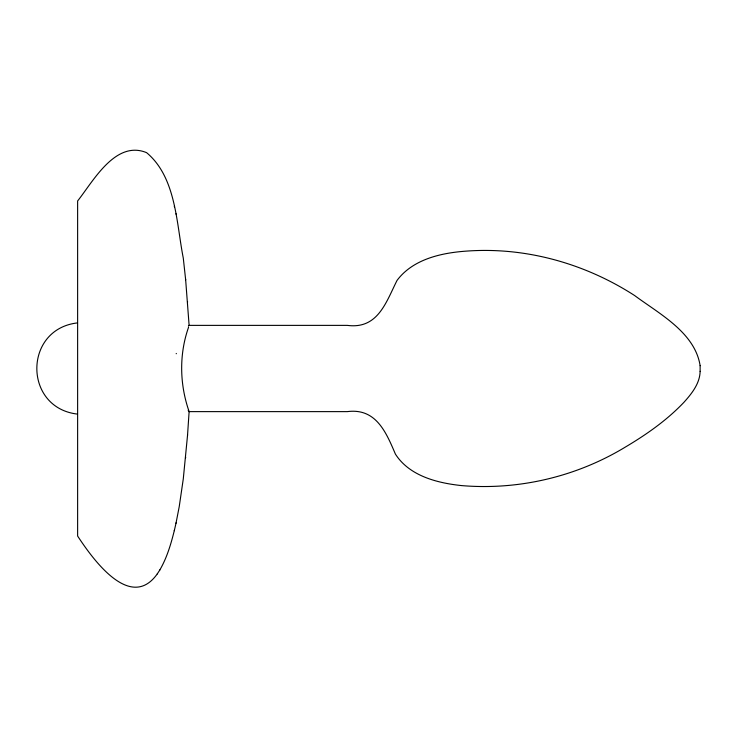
<?xml version="1.0" encoding="UTF-8"?>
<svg xmlns="http://www.w3.org/2000/svg" width="737" height="737" viewBox="0 0 737 737"><rect width="100%" height="100%" fill="white"/><g stroke="black" fill="none" stroke-linecap="round" stroke-linejoin="round"><path stroke-width="1.11" d="M700.122 371.319L700.122 365.709M187.53 435.374L189.114 411.568C179.607 384.428 178.962 354.423 188.589 327.173M700.122 371.347C699.864 383.544 691.721 393.641 683.954 402.291C666.967 420.191 646.561 434.48 625.418 447.027C576.481 476.738 518.636 490.391 461.574 485.591C437.271 483.03 409.413 476.01 395.41 454.093C386.105 432.315 376.045 407.865 347.293 411.624L189.068 411.624M175.996 523.252L179.238 506.586L183.283 478.912L187.576 434.867M185.613 457.741L185.669 457.078M159.726 570.143C166.94 557.817 171.002 543.97 174.411 530.189M174.3 530.686L176.106 522.782M185.669 279.922L183.283 258.088C176.364 223.191 176.198 177.341 146.589 152.651C115.451 139.809 93.258 181.21 77.625 200.961L77.625 536.039C92.236 558.268 130.32 612.226 157.414 573.708M157.285 573.911L159.846 569.941M188.386 326.03L189.068 325.376L347.293 325.376C377.943 329.421 386.041 302.216 397.04 280.419C413.116 258.89 442.043 252.708 467.424 251.041C526.31 246.95 585.252 263.662 634.649 295.555C659.219 313.805 694.89 332.442 700.122 365.653M77.376 322.917C23.335 329.199 23.335 407.801 77.376 414.083M188.948 411.568L188.386 410.97M175.996 213.748L176.106 214.218M174.3 206.314L174.411 206.811M185.613 279.259L189.114 325.441M187.53 301.626L187.576 302.133M176.171 353.742A39.116 1.179 -56.9 0 1 176.364 353.447M188.239 410.288A35.883 1.105 57.5 0 1 188.571 410.979"/></g></svg>
